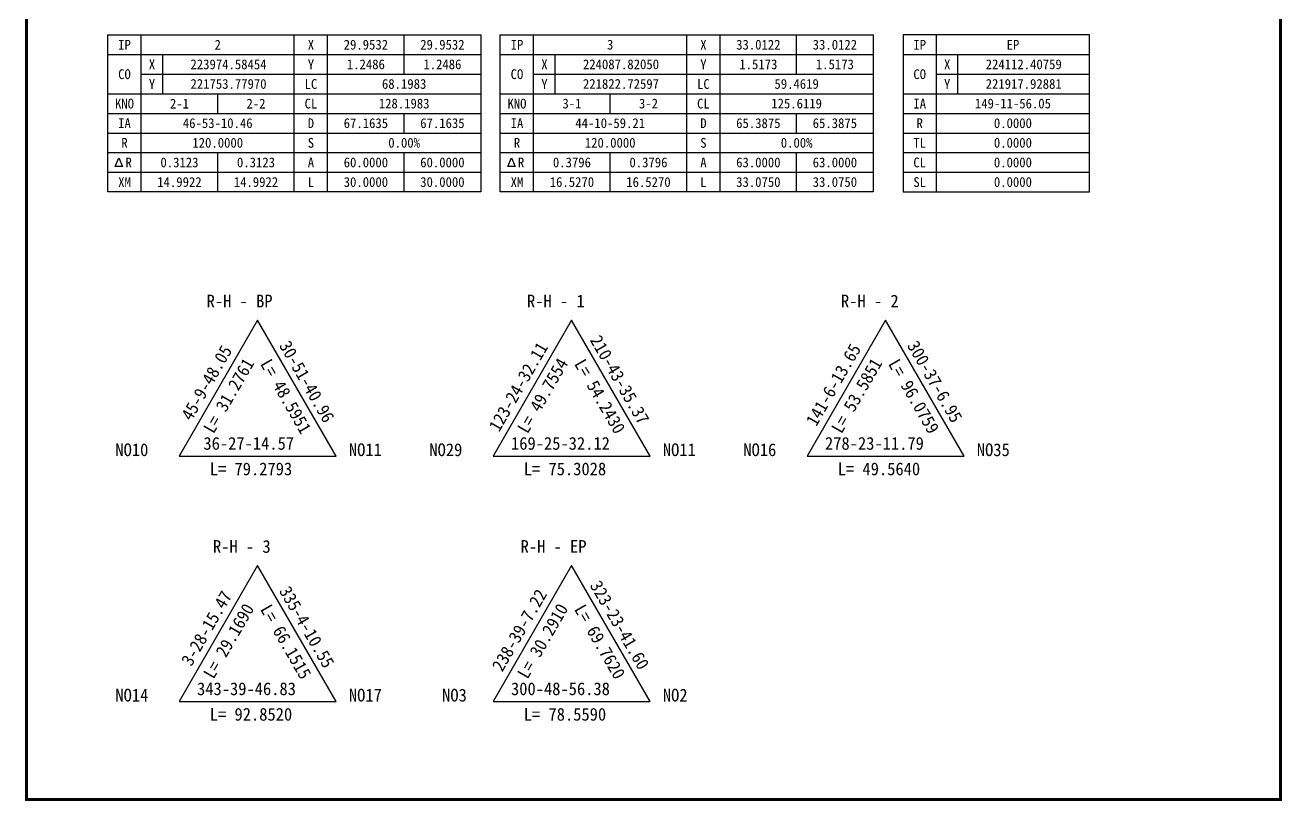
# Model space of a CAD drawing. Header units: metres. Extents: x 219215 to 220758, y 221330 to 222332.
# Drawn here: x 220087 to 220728, y 221398 to 221793 of the extents above; entities that cross this region are included whole.
import ezdxf
from ezdxf.enums import TextEntityAlignment as Align

# ---------------------------------------------------------------- set-up
doc = ezdxf.new("R2010")
doc.units = ezdxf.units.M
for name, color, linetype in [('CA-ALGN-TBSM', 2, 'Continuous'), ('CA-TABL-LIN1', 4, 'Continuous'), ('CA-TABL-LIN2', 1, 'Continuous'), ('CA-TABL-TEX2', 3, 'Continuous'), ('CV-SURV-LINE', 2, 'Continuous'), ('CV-SURV-TEXT', 3, 'Continuous'), ('CZ-LIN1', 7, 'Continuous')]:
    doc.layers.add(name, color=color, linetype=linetype)
doc.styles.add('GTXT', font='DotumChe.ttf')
doc.styles.add('Han_Romanstyle', font='DotumChe.ttf')

# ---------------------------------------------------------------- blocks, each defined once
blk = doc.blocks.new('CACTCRV')
at = {"layer": 'CA-TABL-LIN1'}
blk.add_line((-15.25, -20), (-15.25, 20), dxfattribs=at)
blk.add_lwpolyline([(-23.75, -20), (23.75, -20), (23.75, 20), (-23.75, 20)], close=True, dxfattribs=at)
at = {"layer": 'CA-TABL-LIN2'}
for p, q in [((-23.75, 15), (23.75, 15)), ((-9.75, 5), (-9.75, 15)), ((-15.25, 10), (23.75, 10)), ((-23.75, 5), (23.75, 5)), ((-23.75, 0), (23.75, 0)), ((-23.75, -5), (23.75, -5)), ((-23.75, -10), (23.75, -10)), ((-23.75, -15), (23.75, -15))]:
    blk.add_line(p, q, dxfattribs=at)
at = {"layer": 'CA-TABL-TEX2', "style": 'GTXT'}
for s, p in [('IP', (-19.5, 17.5)), ('X', (-12.5, 12.5)), ('CO', (-19.5, 10)), ('Y', (-12.5, 7.5)), ('IA', (-19.5, 2.5)), ('R', (-19.5, -2.5)), ('TL', (-19.5, -7.5)), ('CL', (-19.5, -12.5)), ('SL', (-19.5, -17.5))]:
    blk.add_text(s, height=2.5, dxfattribs=at).set_placement(p, align=Align.MIDDLE_CENTER)
at = {"layer": 'CA-TABL-TEX2', "style": 'GTXT', "flags": 4}
for tag, p in [('IPNO', (4.25, 17.5)), ('COX', (7, 12.5)), ('COY', (7, 7.5)), ('IA', (4.25, 2.5)), ('R', (4.25, -2.5)), ('TL', (4.25, -7.5)), ('CL', (4.25, -12.5)), ('SL', (4.25, -17.5))]:
    blk.add_attdef(tag, text='', height=2.5, dxfattribs=at).set_placement(p, align=Align.MIDDLE)
blk = doc.blocks.new('CACTSPR')
at = {"layer": 'CA-TABL-LIN1'}
for p, q in [((0, -20), (0, 20)), ((8.5, -20), (8.5, 20))]:
    blk.add_line(p, q, dxfattribs=at)
blk.add_lwpolyline([(47.5, -20), (-47.5, -20), (-47.5, 20), (47.5, 20)], close=True, dxfattribs=at)
blk.add_lwpolyline([(-39, -20), (-39, 20)], dxfattribs=at)
at = {"layer": 'CA-TABL-LIN2'}
for p, q in [((28, 10), (28, 20)), ((-47.5, 15), (47.5, 15)), ((-33.5, 5), (-33.5, 15)), ((-39, 10), (47.5, 10)), ((-47.5, 5), (47.5, 5)), ((-19.5, 0), (-19.5, 5)), ((-47.5, 0), (47.5, 0)), ((28, -5), (28, 0)), ((-47.5, -5), (47.5, -5)), ((-47.5, -10), (47.5, -10)), ((-19.5, -20), (-19.5, -10)), ((28, -20), (28, -10)), ((-47.5, -15), (47.5, -15))]:
    blk.add_line(p, q, dxfattribs=at)
at = {"layer": 'CA-TABL-TEX2'}
blk.add_lwpolyline([(-44.67, -11.31), (-43.73, -13.49), (-45.61, -13.49)], close=True, dxfattribs=at)
at = {"layer": 'CA-TABL-TEX2', "style": 'GTXT'}
for s, p in [('IP', (-43.25, 17.5)), ('X', (4.25, 17.5)), ('X', (-36.25, 12.5)), ('Y', (4.25, 12.5)), ('CO', (-43.25, 10)), ('Y', (-36.25, 7.5)), ('LC', (4.25, 7.5)), ('KNO', (-43.25, 2.5)), ('CL', (4.25, 2.5)), ('IA', (-43.25, -2.5)), ('D', (4.25, -2.5)), ('R', (-43.25, -7.5)), ('S', (4.25, -7.5)), ('A', (4.25, -12.5)), ('XM', (-43.25, -17.5)), ('L', (4.25, -17.5))]:
    blk.add_text(s, height=2.5, dxfattribs=at).set_placement(p, align=Align.MIDDLE_CENTER)
blk.add_text('R', height=2.5, dxfattribs=at).set_placement((-42.2, -12.49), align=Align.MIDDLE)
at = {"layer": 'CA-TABL-TEX2', "style": 'GTXT', "flags": 4}
for tag, p in [('IPNO', (-19.5, 17.5)), ('X1', (18.25, 17.5)), ('X2', (37.75, 17.5)), ('COX', (-16.75, 12.5)), ('Y1', (18.25, 12.5)), ('Y2', (37.75, 12.5)), ('COY', (-16.75, 7.5)), ('LC', (28, 7.5)), ('KNO1', (-29.25, 2.5)), ('KNO2', (-9.75, 2.5)), ('CL', (28, 2.5)), ('IA', (-19.5, -2.5)), ('D1', (18.25, -2.5)), ('D2', (37.75, -2.5)), ('R', (-19.5, -7.5)), ('S', (28, -7.5)), ('DR1', (-29.25, -12.5)), ('DR2', (-9.75, -12.5)), ('A1', (18.25, -12.5)), ('A2', (37.75, -12.5)), ('XM1', (-29.25, -17.5)), ('XM2', (-9.75, -17.5)), ('SL1', (18.25, -17.5)), ('SL2', (37.75, -17.5))]:
    blk.add_attdef(tag, text='', height=2.5, dxfattribs=at).set_placement(p, align=Align.MIDDLE)

msp = doc.modelspace()

# ---------------------------------------------------------------- linework, layer by layer
at = {"layer": 'CV-SURV-LINE'}
for points in [[(220205.67, 221642.92), (220165.67, 221573.63), (220245.67, 221573.63)], [(220365.67, 221642.92), (220325.67, 221573.63), (220405.67, 221573.63)], [(220525.67, 221642.92), (220485.67, 221573.63), (220565.67, 221573.63)], [(220205.67, 221517.84), (220165.67, 221448.56), (220245.67, 221448.56)], [(220365.67, 221517.84), (220325.67, 221448.56), (220405.67, 221448.56)]]:
    msp.add_lwpolyline(points, close=True, dxfattribs=at)
at = {"layer": 'CZ-LIN1', "const_width": 1.5}
msp.add_lwpolyline([(220087.94, 222023.49), (220726.86, 222023.49), (220726.86, 221398.67), (220087.94, 221398.67)], close=True, dxfattribs=at)

# ---------------------------------------------------------------- block references
at = {"layer": 'CA-ALGN-TBSM'}
ref = msp.add_blockref('CACTSPR', (220224.33, 221748.3), dxfattribs=dict(at, xscale=2, yscale=2, zscale=2))
ref.add_attrib('IPNO', '2', dxfattribs={"layer": 'CA-TABL-TEX2', "height": 5, "style": 'GTXT'}).set_placement((220185.33, 221783.3), align=Align.MIDDLE)
ref.add_attrib('COX', '223974.58454', dxfattribs={"layer": 'CA-TABL-TEX2', "height": 5, "style": 'GTXT'}).set_placement((220190.83, 221773.3), align=Align.MIDDLE)
ref.add_attrib('COY', '221753.77970', dxfattribs={"layer": 'CA-TABL-TEX2', "height": 5, "style": 'GTXT'}).set_placement((220190.83, 221763.3), align=Align.MIDDLE)
ref.add_attrib('KNO1', '2-1', dxfattribs={"layer": 'CA-TABL-TEX2', "height": 5, "style": 'GTXT'}).set_placement((220165.83, 221753.3), align=Align.MIDDLE)
ref.add_attrib('KNO2', '2-2', dxfattribs={"layer": 'CA-TABL-TEX2', "height": 5, "style": 'GTXT'}).set_placement((220204.83, 221753.3), align=Align.MIDDLE)
ref.add_attrib('IA', '46-53-10.46', dxfattribs={"layer": 'CA-TABL-TEX2', "height": 5, "style": 'GTXT'}).set_placement((220185.33, 221743.3), align=Align.MIDDLE)
ref.add_attrib('R', '120.0000', dxfattribs={"layer": 'CA-TABL-TEX2', "height": 5, "style": 'GTXT'}).set_placement((220185.33, 221733.3), align=Align.MIDDLE)
ref.add_attrib('DR1', '0.3123', dxfattribs={"layer": 'CA-TABL-TEX2', "height": 5, "style": 'GTXT'}).set_placement((220165.83, 221723.3), align=Align.MIDDLE)
ref.add_attrib('DR2', '0.3123', dxfattribs={"layer": 'CA-TABL-TEX2', "height": 5, "style": 'GTXT'}).set_placement((220204.83, 221723.3), align=Align.MIDDLE)
ref.add_attrib('XM1', '14.9922', dxfattribs={"layer": 'CA-TABL-TEX2', "height": 5, "style": 'GTXT'}).set_placement((220165.83, 221713.3), align=Align.MIDDLE)
ref.add_attrib('XM2', '14.9922', dxfattribs={"layer": 'CA-TABL-TEX2', "height": 5, "style": 'GTXT'}).set_placement((220204.83, 221713.3), align=Align.MIDDLE)
ref.add_attrib('X1', '29.9532', dxfattribs={"layer": 'CA-TABL-TEX2', "height": 5, "style": 'GTXT'}).set_placement((220260.83, 221783.3), align=Align.MIDDLE)
ref.add_attrib('X2', '29.9532', dxfattribs={"layer": 'CA-TABL-TEX2', "height": 5, "style": 'GTXT'}).set_placement((220299.83, 221783.3), align=Align.MIDDLE)
ref.add_attrib('Y1', '1.2486', dxfattribs={"layer": 'CA-TABL-TEX2', "height": 5, "style": 'GTXT'}).set_placement((220260.83, 221773.3), align=Align.MIDDLE)
ref.add_attrib('Y2', '1.2486', dxfattribs={"layer": 'CA-TABL-TEX2', "height": 5, "style": 'GTXT'}).set_placement((220299.83, 221773.3), align=Align.MIDDLE)
ref.add_attrib('LC', '68.1983', dxfattribs={"layer": 'CA-TABL-TEX2', "height": 5, "style": 'GTXT'}).set_placement((220280.33, 221763.3), align=Align.MIDDLE)
ref.add_attrib('CL', '128.1983', dxfattribs={"layer": 'CA-TABL-TEX2', "height": 5, "style": 'GTXT'}).set_placement((220280.33, 221753.3), align=Align.MIDDLE)
ref.add_attrib('D1', '67.1635', dxfattribs={"layer": 'CA-TABL-TEX2', "height": 5, "style": 'GTXT'}).set_placement((220260.83, 221743.3), align=Align.MIDDLE)
ref.add_attrib('D2', '67.1635', dxfattribs={"layer": 'CA-TABL-TEX2', "height": 5, "style": 'GTXT'}).set_placement((220299.83, 221743.3), align=Align.MIDDLE)
ref.add_attrib('S', '0.00%', dxfattribs={"layer": 'CA-TABL-TEX2', "height": 5, "style": 'GTXT'}).set_placement((220280.33, 221733.3), align=Align.MIDDLE)
ref.add_attrib('A1', '60.0000', dxfattribs={"layer": 'CA-TABL-TEX2', "height": 5, "style": 'GTXT'}).set_placement((220260.83, 221723.3), align=Align.MIDDLE)
ref.add_attrib('A2', '60.0000', dxfattribs={"layer": 'CA-TABL-TEX2', "height": 5, "style": 'GTXT'}).set_placement((220299.83, 221723.3), align=Align.MIDDLE)
ref.add_attrib('SL1', '30.0000', dxfattribs={"layer": 'CA-TABL-TEX2', "height": 5, "style": 'GTXT'}).set_placement((220260.83, 221713.3), align=Align.MIDDLE)
ref.add_attrib('SL2', '30.0000', dxfattribs={"layer": 'CA-TABL-TEX2', "height": 5, "style": 'GTXT'}).set_placement((220299.83, 221713.3), align=Align.MIDDLE)
ref = msp.add_blockref('CACTSPR', (220424.33, 221748.3), dxfattribs=dict(at, xscale=2, yscale=2, zscale=2))
ref.add_attrib('IPNO', '3', dxfattribs={"layer": 'CA-TABL-TEX2', "height": 5, "style": 'GTXT'}).set_placement((220385.33, 221783.3), align=Align.MIDDLE)
ref.add_attrib('COX', '224087.82050', dxfattribs={"layer": 'CA-TABL-TEX2', "height": 5, "style": 'GTXT'}).set_placement((220390.83, 221773.3), align=Align.MIDDLE)
ref.add_attrib('COY', '221822.72597', dxfattribs={"layer": 'CA-TABL-TEX2', "height": 5, "style": 'GTXT'}).set_placement((220390.83, 221763.3), align=Align.MIDDLE)
ref.add_attrib('KNO1', '3-1', dxfattribs={"layer": 'CA-TABL-TEX2', "height": 5, "style": 'GTXT'}).set_placement((220365.83, 221753.3), align=Align.MIDDLE)
ref.add_attrib('KNO2', '3-2', dxfattribs={"layer": 'CA-TABL-TEX2', "height": 5, "style": 'GTXT'}).set_placement((220404.83, 221753.3), align=Align.MIDDLE)
ref.add_attrib('IA', '44-10-59.21', dxfattribs={"layer": 'CA-TABL-TEX2', "height": 5, "style": 'GTXT'}).set_placement((220385.33, 221743.3), align=Align.MIDDLE)
ref.add_attrib('R', '120.0000', dxfattribs={"layer": 'CA-TABL-TEX2', "height": 5, "style": 'GTXT'}).set_placement((220385.33, 221733.3), align=Align.MIDDLE)
ref.add_attrib('DR1', '0.3796', dxfattribs={"layer": 'CA-TABL-TEX2', "height": 5, "style": 'GTXT'}).set_placement((220365.83, 221723.3), align=Align.MIDDLE)
ref.add_attrib('DR2', '0.3796', dxfattribs={"layer": 'CA-TABL-TEX2', "height": 5, "style": 'GTXT'}).set_placement((220404.83, 221723.3), align=Align.MIDDLE)
ref.add_attrib('XM1', '16.5270', dxfattribs={"layer": 'CA-TABL-TEX2', "height": 5, "style": 'GTXT'}).set_placement((220365.83, 221713.3), align=Align.MIDDLE)
ref.add_attrib('XM2', '16.5270', dxfattribs={"layer": 'CA-TABL-TEX2', "height": 5, "style": 'GTXT'}).set_placement((220404.83, 221713.3), align=Align.MIDDLE)
ref.add_attrib('X1', '33.0122', dxfattribs={"layer": 'CA-TABL-TEX2', "height": 5, "style": 'GTXT'}).set_placement((220460.83, 221783.3), align=Align.MIDDLE)
ref.add_attrib('X2', '33.0122', dxfattribs={"layer": 'CA-TABL-TEX2', "height": 5, "style": 'GTXT'}).set_placement((220499.83, 221783.3), align=Align.MIDDLE)
ref.add_attrib('Y1', '1.5173', dxfattribs={"layer": 'CA-TABL-TEX2', "height": 5, "style": 'GTXT'}).set_placement((220460.83, 221773.3), align=Align.MIDDLE)
ref.add_attrib('Y2', '1.5173', dxfattribs={"layer": 'CA-TABL-TEX2', "height": 5, "style": 'GTXT'}).set_placement((220499.83, 221773.3), align=Align.MIDDLE)
ref.add_attrib('LC', '59.4619', dxfattribs={"layer": 'CA-TABL-TEX2', "height": 5, "style": 'GTXT'}).set_placement((220480.33, 221763.3), align=Align.MIDDLE)
ref.add_attrib('CL', '125.6119', dxfattribs={"layer": 'CA-TABL-TEX2', "height": 5, "style": 'GTXT'}).set_placement((220480.33, 221753.3), align=Align.MIDDLE)
ref.add_attrib('D1', '65.3875', dxfattribs={"layer": 'CA-TABL-TEX2', "height": 5, "style": 'GTXT'}).set_placement((220460.83, 221743.3), align=Align.MIDDLE)
ref.add_attrib('D2', '65.3875', dxfattribs={"layer": 'CA-TABL-TEX2', "height": 5, "style": 'GTXT'}).set_placement((220499.83, 221743.3), align=Align.MIDDLE)
ref.add_attrib('S', '0.00%', dxfattribs={"layer": 'CA-TABL-TEX2', "height": 5, "style": 'GTXT'}).set_placement((220480.33, 221733.3), align=Align.MIDDLE)
ref.add_attrib('A1', '63.0000', dxfattribs={"layer": 'CA-TABL-TEX2', "height": 5, "style": 'GTXT'}).set_placement((220460.83, 221723.3), align=Align.MIDDLE)
ref.add_attrib('A2', '63.0000', dxfattribs={"layer": 'CA-TABL-TEX2', "height": 5, "style": 'GTXT'}).set_placement((220499.83, 221723.3), align=Align.MIDDLE)
ref.add_attrib('SL1', '33.0750', dxfattribs={"layer": 'CA-TABL-TEX2', "height": 5, "style": 'GTXT'}).set_placement((220460.83, 221713.3), align=Align.MIDDLE)
ref.add_attrib('SL2', '33.0750', dxfattribs={"layer": 'CA-TABL-TEX2', "height": 5, "style": 'GTXT'}).set_placement((220499.83, 221713.3), align=Align.MIDDLE)
ref = msp.add_blockref('CACTCRV', (220582.06, 221748.3), dxfattribs=dict(at, xscale=2, yscale=2, zscale=2))
ref.add_attrib('IPNO', 'EP', dxfattribs={"layer": 'CA-TABL-TEX2', "height": 5, "style": 'GTXT'}).set_placement((220590.56, 221783.3), align=Align.MIDDLE)
ref.add_attrib('COX', '224112.40759', dxfattribs={"layer": 'CA-TABL-TEX2', "height": 5, "style": 'GTXT'}).set_placement((220596.06, 221773.3), align=Align.MIDDLE)
ref.add_attrib('COY', '221917.92881', dxfattribs={"layer": 'CA-TABL-TEX2', "height": 5, "style": 'GTXT'}).set_placement((220596.06, 221763.3), align=Align.MIDDLE)
ref.add_attrib('IA', '149-11-56.05', dxfattribs={"layer": 'CA-TABL-TEX2', "height": 5, "style": 'GTXT'}).set_placement((220590.56, 221753.3), align=Align.MIDDLE)
ref.add_attrib('R', '0.0000', dxfattribs={"layer": 'CA-TABL-TEX2', "height": 5, "style": 'GTXT'}).set_placement((220590.56, 221743.3), align=Align.MIDDLE)
ref.add_attrib('TL', '0.0000', dxfattribs={"layer": 'CA-TABL-TEX2', "height": 5, "style": 'GTXT'}).set_placement((220590.56, 221733.3), align=Align.MIDDLE)
ref.add_attrib('CL', '0.0000', dxfattribs={"layer": 'CA-TABL-TEX2', "height": 5, "style": 'GTXT'}).set_placement((220590.56, 221723.3), align=Align.MIDDLE)
ref.add_attrib('SL', '0.0000', dxfattribs={"layer": 'CA-TABL-TEX2', "height": 5, "style": 'GTXT'}).set_placement((220590.56, 221713.3), align=Align.MIDDLE)

# ---------------------------------------------------------------- texts
at = {"layer": 'CV-SURV-TEXT', "style": 'Han_Romanstyle'}
for s, p in [('R-H - BP', (220179.67, 221649.42)), ('R-H - 1', (220342.92, 221649.42)), ('R-H - 2', (220502.92, 221649.42)), ('NO10', (220133.17, 221573.63)), ('36-27-14.57', (220178.03, 221576.88)), ('NO11', (220252.17, 221573.63)), ('NO29', (220293.17, 221573.63)), ('169-25-32.12', (220334.78, 221576.88)), ('NO11', (220412.17, 221573.63)), ('NO16', (220453.17, 221573.63)), ('278-23-11.79', (220494.78, 221576.88)), ('NO35', (220572.17, 221573.63)), ('L= 79.2793', (220181.28, 221563.88)), ('L= 75.3028', (220341.28, 221563.88)), ('L= 49.5640', (220501.28, 221563.88)), ('R-H - 3', (220182.92, 221524.34)), ('R-H - EP', (220339.67, 221524.34)), ('343-39-46.83', (220174.78, 221451.81)), ('300-48-56.38', (220334.78, 221451.81)), ('NO14', (220133.17, 221448.56)), ('NO17', (220252.17, 221448.56)), ('NO3', (220299.67, 221448.56)), ('NO2', (220412.17, 221448.56)), ('L= 92.8520', (220181.28, 221438.81)), ('L= 78.5590', (220341.28, 221438.81))]:
    msp.add_text(s, height=6.5, dxfattribs=at).set_placement(p)
for s, rotation, p in [('45-9-48.05', 60.0007, (220171.95, 221591.18)), ('30-51-40.96', 299.9993, (220216.42, 221630)), ('123-24-32.11', 60.0007, (220328.7, 221585.56)), ('210-43-35.37', 299.9993, (220374.79, 221632.81)), ('141-6-13.65', 60.0007, (220490.32, 221588.37)), ('300-37-6.95', 299.9993, (220536.42, 221630)), ('L= 31.2761', 60.0007, (220183.2, 221584.68)), ('L= 48.5951', 299.9993, (220206.78, 221620.69)), ('L= 49.7554', 60.0007, (220343.2, 221584.68)), ('L= 54.2430', 299.9993, (220366.78, 221620.69)), ('L= 53.5851', 60.0007, (220503.2, 221584.68)), ('L= 96.0759', 299.9993, (220526.78, 221620.69)), ('323-23-41.60', 299.9993, (220374.79, 221507.74)), ('3-28-15.47', 60.0007, (220171.95, 221466.11)), ('335-4-10.55', 299.9993, (220216.42, 221504.93)), ('238-39-7.22', 60.0007, (220330.32, 221463.3)), ('L= 29.1690', 60.0007, (220183.2, 221459.61)), ('L= 66.1515', 299.9993, (220206.78, 221495.61)), ('L= 30.2910', 60.0007, (220343.2, 221459.61)), ('L= 69.7620', 299.9993, (220366.78, 221495.61))]:
    msp.add_text(s, height=6.5, rotation=rotation, dxfattribs=at).set_placement(p)

doc.saveas('drawing.dxf')
